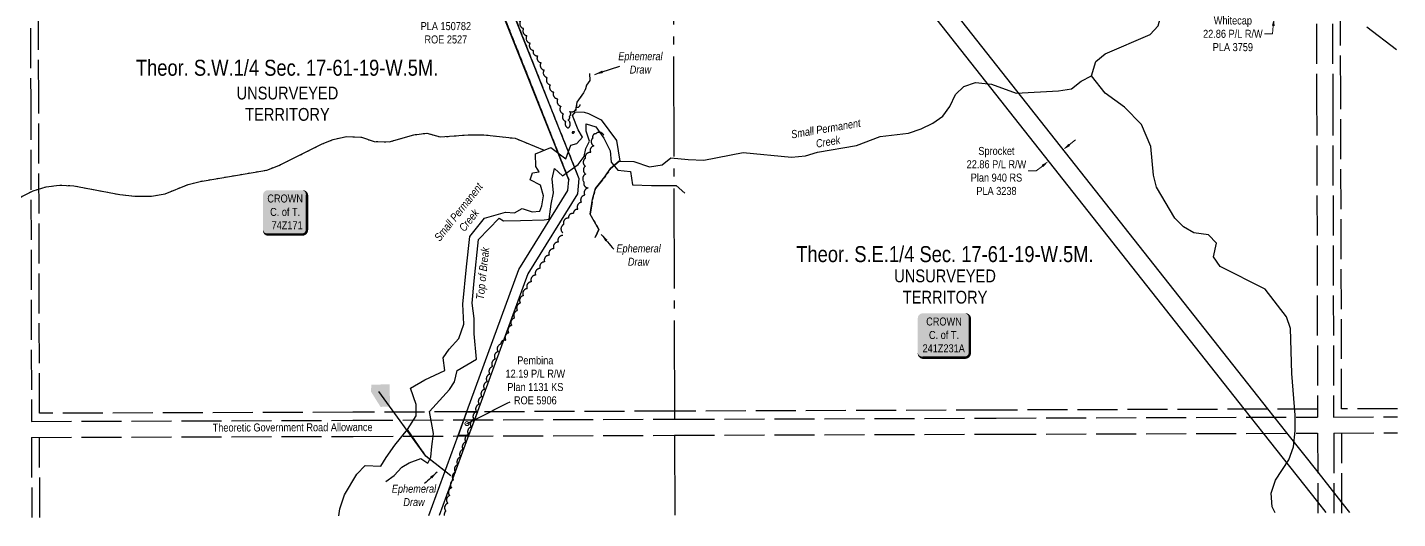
# Model space of a CAD drawing. Extents: x 507565 to 531726, y 6009554 to 6022365.
# Drawn here: x 511312 to 513024, y 6013313 to 6013927 of the extents above; entities that cross this region are included whole.
import ezdxf
from ezdxf.enums import TextEntityAlignment as Align

# ---------------------------------------------------------------- set-up
doc = ezdxf.new("R2010")
doc.units = 0
doc.header["$LTSCALE"] = 5
doc.header["$PDMODE"] = 34
doc.header["$PDSIZE"] = 0.03
for name, pattern in [('0', [1, 1, 0]), ('foc-QUARTERLINE', [33, 25, -3, 2, -3]), ('foc-TOPO-ephemeral', [6.25, 3.125, -0.625, 0.625, -0.625, 0.625, -0.625]), ('foc-UNSURVEYED', [12.5, 10, -2.5]), ('foc-WHEELTRACKS', [2, 0.4, -1.6])]:
    doc.linetypes.add(name, pattern=pattern)
doc.layers.get('Defpoints').update_dxf_attribs({"color": 9})
for name, color, linetype in [('AS-OWNER', 7, 'Continuous'), ('AS-UNDERLAY-H', 141, 'Continuous'), ('C-SYMBOL', 7, 'Continuous'), ('F-RW', 190, 'Continuous'), ('L-QSEC', 8, 'foc-QUARTERLINE'), ('L-ROAD-T', 7, 'Continuous'), ('L-UNS-T', 3, 'Continuous'), ('L-USEC', 7, 'foc-UNSURVEYED'), ('ROE', 35, 'Continuous'), ('T-BUSH', 110, '0'), ('T-CREEK', 160, 'Continuous'), ('T-DRAW', 143, 'foc-TOPO-ephemeral'), ('T-WATER', 160, 'Continuous'), ('T-WATER-P3', 160, 'foc-WHEELTRACKS'), ('T-WATER-T', 170, 'Continuous'), ('WATERCOURSE-BANKS', 144, 'Continuous')]:
    doc.layers.add(name, color=color, linetype=linetype)
doc.layers.add('F-EZE-T', color=190, linetype='Continuous', lineweight=9)
doc.layers.add('F-RW-T', color=190, linetype='Continuous', lineweight=9)
doc.styles.add('175L', font='ARIALN.TTF', dxfattribs={"height": 20})
doc.styles.add('80', font='ARIALN.TTF', dxfattribs={"height": 10})
doc.styles.add('80CG', font='ARIALN.TTF', dxfattribs={"height": 10})
doc.styles.add('80L', font='ARIALN.TTF', dxfattribs={"height": 10})
doc.styles.add('80LS', font='ARIALNI.TTF', dxfattribs={"height": 10})
doc.styles.add('foc-LtypeFont', font='ARIALN.TTF', dxfattribs={"height": 7.35})
doc.linetypes.add('foc-TOPO-flowdirection-NOLINE', pattern='A,0,[">",foc-LtypeFont,S=0.3,R=0,X=0,Y=-0.945],-20,[">",foc-LtypeFont,S=0.3,R=0,X=0,Y=-0.945],0', length=20)
doc.dimstyles.new('Compass 5 000', dxfattribs={"dimscale": 5, "dimtxt": 9, "dimasz": 2, "dimexe": 0.2, "dimexo": 0.0625, "dimgap": 0.5, "dimtad": 0, "dimtih": 1, "dimtoh": 1, "dimzin": 0, "dimdsep": 46, "dimtxsty": '80CG', "dimcen": 0.1, "dimse1": 1, "dimse2": 1, "dimclrd": 256, "dimclrt": 256, "dimaunit": 1, "dimadec": 4, "dimazin": 0, "dimtfac": 0.06, "dimtofl": 0, "dimtmove": 0, "dimatfit": 1, "dimfxl": 0.2, "dimtolj": 1, "dimtzin": 0, "dimlwd": -1, "dimarcsym": 0})

# ---------------------------------------------------------------- blocks, each defined once
blk = doc.blocks.new('*D75')
at = {"layer": 'Defpoints', "color": 0, "transparency": 16777216}
for p in [(511913.8, 6013957.1), (511911.6, 6013929.6), (511922.9, 6013934.2)]:
    blk.add_point(p, dxfattribs=at)
at = {"layer": 'F-RW-T', "transparency": 16777216}
for p, q in [((511923.1, 6013960.8), (511932.4, 6013964.5)), ((511893.2, 6013948.9), (511883.9, 6013945.2)), ((511883.9, 6013945.2), (511873.9, 6013945.2))]:
    blk.add_line(p, q, dxfattribs=at)
for points in [[(511892.6, 6013950.4), (511893.8, 6013947.3), (511902.5, 6013952.6)], [(511922.5, 6013962.3), (511923.7, 6013959.2), (511913.8, 6013957.1)]]:
    blk.add_solid(points, dxfattribs=at)
at = {"layer": 'F-RW-T', "transparency": 16777216, "insert": (511834.8, 6013945.2), "char_height": 10, "attachment_point": 5, "style": '80CG'}
blk.add_mtext('\\A1;Pembina\\P12.19 P/L R/W\\PPlan 1131 KS\\PPLA 150782\\PROE 2527', dxfattribs=at)
blk = doc.blocks.new('*U171')
h = blk.add_hatch(color=255)
edge = h.paths.add_edge_path()
edge.add_line((-21.5, -28.5), (21.5, -28.5))
edge.add_arc((21.5, -22.5), 6, 270, 360)
edge.add_line((27.5, -22.5), (27.5, 21))
edge.add_arc((21.5, 21), 6, 0, 90)
edge.add_line((21.5, 27), (-21.5, 27))
edge.add_arc((-21.5, 21), 6, 90, 180)
edge.add_line((-27.5, 21), (-27.5, -22.5))
edge.add_arc((-21.5, -22.5), 6, 180, 270)
at = {"color": 14, "flags": 128}
blk.add_lwpolyline([(-21.5, -28.5, 3, 3, 0), (21.5, -28.5, 3, 3, 0.414214), (27.5, -22.5, 3, 3, 0), (27.5, 21, 3, 0, 0.414214), (21.5, 27, 0, 0, 0), (-21.5, 27, 0, 0, 0.414214), (-27.5, 21, 0, 0, 0), (-27.5, -22.5, 0, 3, 0.414214)], format="xyseb", close=True, dxfattribs=at)
at = {"color": 14, "style": '80'}
blk.add_attdef('ENTER_TEXT_001', (-26.8, -4.9), '', height=10, dxfattribs=at)
blk = doc.blocks.new('*D246')
at = {"layer": 'Defpoints', "color": 0, "transparency": 16777216}
for p in [(512492.1, 6013918.4), (512474.2, 6013904.3), (512588.3, 6013759.8)]:
    blk.add_point(p, dxfattribs=at)
at = {"layer": 'F-RW-T', "transparency": 16777216}
for p, q in [((512614, 6013780.1), (512621.9, 6013786.3)), ((512572.6, 6013747.4), (512562.6, 6013747.4)), ((512580.4, 6013753.6), (512572.6, 6013747.4))]:
    blk.add_line(p, q, dxfattribs=at)
for points in [[(512613, 6013781.4), (512615.1, 6013778.8), (512606.2, 6013773.9)], [(512579.4, 6013754.9), (512581.4, 6013752.3), (512588.3, 6013759.8)]]:
    blk.add_solid(points, dxfattribs=at)
at = {"layer": 'F-RW-T', "transparency": 16777216, "insert": (512523, 6013747.4), "char_height": 10, "attachment_point": 5, "style": '80CG'}
blk.add_mtext('\\A1;Sprocket\\P22.86 P/L R/W\\PPlan 940 RS\\PPLA 3238', dxfattribs=at)
blk = doc.blocks.new('*U248')
h = blk.add_hatch(color=255)
edge = h.paths.add_edge_path()
edge.add_line((-26.5, -28.5), (26.5, -28.5))
edge.add_arc((26.5, -22.5), 6, 270, 360)
edge.add_line((32.5, -22.5), (32.5, 21))
edge.add_arc((26.5, 21), 6, 0, 90)
edge.add_line((26.5, 27), (-26.5, 27))
edge.add_arc((-26.5, 21), 6, 90, 180)
edge.add_line((-32.5, 21), (-32.5, -22.5))
edge.add_arc((-26.5, -22.5), 6, 180, 270)
at = {"color": 14, "flags": 128}
blk.add_lwpolyline([(-26.5, -28.5, 3, 3, 0), (26.5, -28.5, 3, 3, 0.414214), (32.5, -22.5, 3, 3, 0), (32.5, 21, 3, 0, 0.414214), (26.5, 27, 0, 0, 0), (-26.5, 27, 0, 0, 0.414214), (-32.5, 21, 0, 0, 0), (-32.5, -22.5, 0, 3, 0.414214)], format="xyseb", close=True, dxfattribs=at)
at = {"color": 14, "style": '80'}
blk.add_attdef('ENTER_TEXT_001', (-26.8, -4.9), '', height=10, dxfattribs=at)
blk = doc.blocks.new('*D255')
at = {"layer": 'Defpoints', "color": 0, "transparency": 16777216}
for p in [(512873.1, 6013961.5), (512870, 6013938.8), (512870.8, 6013938.8)]:
    blk.add_point(p, dxfattribs=at)
at = {"layer": 'F-RW-T', "transparency": 16777216}
for p, q in [((512873.3, 6013971.5), (512874.3, 6013981.5)), ((512869, 6013928.9), (512868, 6013918.9)), ((512868, 6013918.9), (512858, 6013918.9))]:
    blk.add_line(p, q, dxfattribs=at)
for points in [[(512871.6, 6013971.7), (512875, 6013971.4), (512872.3, 6013961.6)], [(512867.3, 6013929.1), (512870.7, 6013928.7), (512870, 6013938.8)]]:
    blk.add_solid(points, dxfattribs=at)
at = {"layer": 'F-RW-T', "transparency": 16777216, "insert": (512818.5, 6013918.9), "char_height": 10, "attachment_point": 5, "style": '80CG'}
blk.add_mtext('\\A1;Whitecap\\P22.86 P/L R/W\\PPLA 3759', dxfattribs=at)
blk = doc.blocks.new('*D259')
at = {"layer": 'Defpoints', "color": 0, "transparency": 16777216}
for p in [(512522.4, 6014044.1), (512521.6, 6014021.3), (512555.4, 6014020.1)]:
    blk.add_point(p, dxfattribs=at)
at = {"layer": 'F-RW-T', "transparency": 16777216}
for p, q in [((512556.5, 6014052.9), (512556.8, 6014062.9)), ((512555, 6014010.1), (512554.1, 6013983.8)), ((512554.1, 6013983.8), (512544.1, 6013983.8))]:
    blk.add_line(p, q, dxfattribs=at)
for points in [[(512554.8, 6014053), (512558.2, 6014052.9), (512556.1, 6014042.9)], [(512553.3, 6014010.2), (512556.7, 6014010.1), (512555.4, 6014020.1)]]:
    blk.add_solid(points, dxfattribs=at)
at = {"layer": 'F-RW-T', "transparency": 16777216, "insert": (512504.6, 6013983.8), "char_height": 10, "attachment_point": 5, "style": '80CG'}
blk.add_mtext('\\A1;NGTL\\P22.86 P/L R/W\\PPlan 6218 NY\\PDPL 2729', dxfattribs=at)

msp = doc.modelspace()

# ---------------------------------------------------------------- hatches: boundary and pattern name
at = {"layer": 'AS-UNDERLAY-H'}
h = msp.add_hatch(color=256, dxfattribs=at)
h.dxf.hatch_style = 1
h.paths.add_polyline_path([(511764.899, 6013461.483), (511764.477, 6013480.679), (511741.613, 6013480.061), (511741.299, 6013471.331), (511753.186, 6013452.393), (511764.586, 6013452.753)])

# ---------------------------------------------------------------- linework, layer by layer
at = {"layer": 'F-RW'}
for points in [[(511813.47, 6013316.523), (511850.127, 6013416.576), (511861.19, 6013446.772), (511926.116, 6013624.001), (511987.38, 6013722.828), (511988.574, 6013736.373), (511861.972, 6014054.263), (511852.921, 6014076.99), (511787.701, 6014240.747), (511655.585, 6014571.88), (511322.106, 6015407.356), (511291.759, 6015483.464), (511183.562, 6015754.743), (511177.178, 6015770.746), (510739.898, 6016867.077), (510529.45, 6017394.798), (510517.098, 6017425.715), (510484.411, 6017507.669), (510484.325, 6017521.896), (510659.529, 6017974.877), (511398.969, 6019888.931)], [(511134.377, 6019170.382), (510676.908, 6017986.484), (510671.417, 6017972.275), (510496.522, 6017519.66), (510496.58, 6017510.044), (510533.193, 6017418.248), (510545.519, 6017387.343), (510751.223, 6016871.563), (510839.652, 6016649.886), (511185.937, 6015781.67), (511192.32, 6015765.666), (511291.661, 6015516.598), (511322.007, 6015440.479), (511666.9, 6014576.397), (511800.801, 6014240.791), (511865.967, 6014077.167), (511875.018, 6014054.439), (512000.967, 6013738.189), (511999.266, 6013718.872), (511937.128, 6013618.64), (511874.183, 6013446.816), (511863.12, 6013416.62), (511826.463, 6013316.566)], [(511813.47, 6013316.523), (511850.127, 6013416.576), (511861.189, 6013446.772), (511926.116, 6013624.001), (511987.379, 6013722.827), (511988.573, 6013736.372), (511861.972, 6014054.263), (511852.921, 6014076.99), (511787.702, 6014240.747), (511655.585, 6014571.88), (511341.334, 6015359.169), (511291.759, 6015483.464), (511291.661, 6015516.598), (511352.65, 6015363.684), (511666.9, 6014576.397), (511800.8, 6014240.791), (511865.967, 6014077.167), (511875.018, 6014054.439), (512000.967, 6013738.189), (511999.266, 6013718.871), (511937.128, 6013618.64), (511874.183, 6013446.816), (511863.12, 6013416.62), (511826.462, 6013316.566)], [(512935.274, 6013320.256), (512924.625, 6013333.744), (512856.571, 6013419.936), (512832.823, 6013450.014), (512369.389, 6014037.701), (511961.049, 6014554.764), (512117.227, 6014719.406), (512300.538, 6014912.648), (512314.477, 6014927.348), (512350.513, 6014965.359), (512360.862, 6014976.221), (512340.82, 6014997.317), (512325.701, 6015013.229), (512319.681, 6015019.271), (512292.35, 6015046.686), (512287.42, 6015051.632), (512115.894, 6015223.702)], [(512387.324, 6014051.856), (512861.856, 6013450.112), (512885.604, 6013420.034), (512924.521, 6013370.746), (512954.787, 6013332.41), (512964.308, 6013320.352)]]:
    msp.add_lwpolyline(points, dxfattribs=at)
at = {"layer": 'F-RW', "flags": 128}
msp.add_lwpolyline([(513022.972, 6013898.811), (512986.012, 6013927.137)], dxfattribs=at)
at = {"layer": 'F-RW'}
msp.add_lwpolyline([(511863.12, 6013416.62), (511850.127, 6013416.576), (511861.19, 6013446.772), (511874.183, 6013446.816), (511863.12, 6013416.62)], close=True, dxfattribs=at)
at = {"layer": 'L-QSEC'}
for p, q in [((512116.382, 6015045.491), (512120.617, 6013436.983)), ((512120.684, 6013416.863), (512120.949, 6013316.863))]:
    msp.add_line(p, q, dxfattribs=at)
at = {"layer": 'L-USEC'}
for p, q in [((511314.949, 6014238.554), (511315.94, 6013836.411)), ((511325.98, 6013836.462), (511324.988, 6014238.604)), ((512922.078, 6014243.887), (512923.21, 6013841.76)), ((512942.198, 6014243.944), (512943.33, 6013841.816)), ((512953.369, 6013841.844), (512952.236, 6014243.969)), ((511315.94, 6013836.411), (511316.932, 6013434.308)), ((511326.946, 6013444.38), (511325.98, 6013836.462)), ((512923.21, 6013841.76), (512924.343, 6013439.658)), ((512943.33, 6013841.816), (512944.463, 6013439.707)), ((512954.473, 6013449.779), (512953.369, 6013841.844)), ((512924.313, 6013449.696), (512522.459, 6013448.359)), ((513024.314, 6013450.011), (512954.473, 6013449.779)), ((511316.932, 6013434.308), (511718.754, 6013435.645)), ((511718.743, 6013445.684), (511326.946, 6013444.38)), ((512120.605, 6013447.022), (511718.743, 6013445.684)), ((511718.754, 6013435.645), (512120.617, 6013436.983)), ((512522.459, 6013448.359), (512120.605, 6013447.022)), ((512120.617, 6013436.983), (512522.475, 6013438.32)), ((512522.475, 6013438.32), (512924.343, 6013439.658)), ((512944.463, 6013439.707), (513024.342, 6013439.973)), ((511316.982, 6013414.188), (511718.821, 6013415.526)), ((511718.821, 6013415.526), (512120.684, 6013416.863)), ((512120.684, 6013416.863), (512522.542, 6013418.2)), ((512522.542, 6013418.2), (512924.4, 6013419.538)), ((512924.399, 6013419.52), (512924.681, 6013319.539)), ((512944.519, 6013419.587), (513024.399, 6013419.853)), ((512944.519, 6013419.587), (512944.801, 6013319.606)), ((512954.84, 6013319.639), (512954.559, 6013419.62)), ((511316.982, 6013414.188), (511317.229, 6013314.197)), ((511327.268, 6013314.23), (511327.021, 6013414.222))]:
    msp.add_line(p, q, dxfattribs=at)
at = {"layer": 'ROE'}
msp.add_lwpolyline([(511863.138, 6013415.991), (511850.145, 6013415.948), (511861.208, 6013446.144), (511874.201, 6013446.187), (511863.138, 6013415.991)], close=True, dxfattribs=at)
at = {"layer": 'T-BUSH', "flags": 128}
for points in [[(511862.119, 6014055.2), (511988.574, 6013736.373)], [(511873.45, 6014059.694), (511999.905, 6013740.867)]]:
    msp.add_lwpolyline(points, dxfattribs=at)
for points in [[(511923.99, 6013944.069, 0.52056705), (511927.986, 6013934.902, 0.52056705), (511931.983, 6013925.735, 0.52056705), (511935.979, 6013916.569, 0.52056705), (511939.976, 6013907.402, 0.52056705), (511943.972, 6013898.235, 0.52056705), (511949.437, 6013891.413, 0.52056705), (511953.699, 6013882.849, 0.52056705), (511957.533, 6013873.614, 0.52056705), (511961.37, 6013864.379, 0.52056705), (511965.207, 6013855.145, 0.52056705), (511969.448, 6013846.117, 0.52056705), (511974.704, 6013837.61, 0.52056705), (511978.576, 6013828.462, 0.52056705), (511981.662, 6013818.95, 0.52056705), (511984.751, 6013809.439, 0.52056705), (511987.916, 6013801.22, 0.52056705), (511987.54, 6013811.213, 0.52056705), (511989.073, 6013815.768, 0.52056705), (511989.693, 6013821.636, 0.52056705), (511997.893, 6013827.36, 0.52056705), (512002.67, 6013830.585, 0.52056705)], [(512032.212, 6013792.175, 0.52056705), (512022.389, 6013794.049, 0.52056705), (512018.409, 6013788.65, 0.52056705), (512019.81, 6013778.749, 0.52056705), (512015.913, 6013770.533, 0.52056705), (512009.049, 6013763.261, 0.52056705), (512009.05, 6013753.456, 0.52056705), (512009.546, 6013743.468, 0.52056705), (512007.524, 6013733.691, 0.52056705), (512012.784, 6013726.233, 0.52056705), (512008.435, 6013717.228, 0.52056705), (512004.085, 6013708.224, 0.52056705), (511999.736, 6013699.219, 0.52056705), (511994.436, 6013694.229, 0.52056705), (511988.085, 6013688.546, 0.52056705), (511982.038, 6013680.581, 0.52056705), (511980.91, 6013670.068, 0.52056705)], [(511980.871, 6013666.729, 0.52056705), (511975.209, 6013658.487, 0.52056705), (511969.546, 6013650.244, 0.52056705), (511963.884, 6013642.002, 0.52056705), (511958.221, 6013633.76, 0.52056705), (511952.558, 6013625.518, 0.52056705), (511946.917, 6013617.262, 0.52056705), (511941.634, 6013608.771, 0.52056705), (511936.351, 6013600.281, 0.52056705), (511931.624, 6013591.511, 0.52056705), (511927.98, 6013582.198, 0.52056705), (511924.336, 6013572.886, 0.52056705), (511920.692, 6013563.574, 0.52056705), (511917.047, 6013554.262, 0.52056705), (511913.403, 6013544.949, 0.52056705), (511909.759, 6013535.637, 0.52056705), (511903.494, 6013530.898, 0.52056705), (511900.058, 6013521.507, 0.52056705), (511896.622, 6013512.116, 0.52056705), (511893.186, 6013502.725, 0.52056705), (511889.831, 6013493.304, 0.52056705), (511886.496, 6013483.876, 0.52056705), (511883.162, 6013474.449, 0.52056705), (511879.828, 6013465.021, 0.52056705), (511876.494, 6013455.593, 0.52056705), (511873.159, 6013446.165, 0.52056705), (511869.825, 6013436.738, 0.52056705), (511866.491, 6013427.31, 0.52056705), (511863.157, 6013417.882, 0.52056705), (511859.823, 6013408.454, 0.52056705), (511856.488, 6013399.027, 0.52056705), (511853.154, 6013389.599, 0.52056705), (511849.82, 6013380.171, 0.52056705), (511846.754, 6013370.663, 0.52056705), (511844.35, 6013360.956, 0.52056705), (511841.947, 6013351.249, 0.52056705), (511839.543, 6013341.542, 0.52056705), (511837.14, 6013331.835, 0.52056705), (511834.736, 6013322.129, 0.26128278), (511832.825, 6013316.587, 0.26128278)], [(511980.877, 6013666.717, 0.52056705), (511975.215, 6013658.475, 0.52056705), (511969.552, 6013650.233, 0.52056705), (511963.889, 6013641.991, 0.52056705), (511958.226, 6013633.748, 0.52056705), (511952.563, 6013625.506, 0.52056705), (511946.922, 6013617.25, 0.52056705), (511941.639, 6013608.76, 0.52056705), (511936.356, 6013600.269, 0.52056705), (511931.63, 6013591.499, 0.52056705), (511927.986, 6013582.187, 0.52056705), (511924.342, 6013572.874, 0.52056705), (511920.697, 6013563.562, 0.52056705), (511917.053, 6013554.25, 0.52056705), (511913.408, 6013544.938, 0.52056705), (511909.764, 6013535.625, 0.52056705), (511903.5, 6013530.887, 0.52056705), (511900.063, 6013521.496, 0.52056705), (511896.627, 6013512.105, 0.52056705), (511893.191, 6013502.714, 0.52056705), (511889.836, 6013493.294, 0.52056705), (511886.502, 6013483.866, 0.52056705), (511883.168, 6013474.438, 0.52056705), (511879.834, 6013465.01, 0.52056705), (511876.499, 6013455.582, 0.52056705), (511873.165, 6013446.155, 0.52056705), (511869.831, 6013436.727, 0.52056705), (511866.497, 6013427.299, 0.52056705), (511863.163, 6013417.871, 0.52056705), (511859.828, 6013408.443, 0.52056705), (511856.494, 6013399.016, 0.52056705), (511853.16, 6013389.588, 0.52056705), (511849.826, 6013380.16, 0.52056705), (511846.76, 6013370.652, 0.52056705), (511844.356, 6013360.945, 0.52056705), (511841.952, 6013351.238, 0.52056705), (511839.549, 6013341.531, 0.52056705), (511837.145, 6013331.825, 0.52056705), (511834.741, 6013322.118, 0.2607957), (511832.828, 6013316.587, 0.2607957)]]:
    msp.add_lwpolyline(points, format="xyb", dxfattribs=at)
msp.add_lwpolyline([(511995.512, 6013796.155, 0.52056705), (511992.514, 6013795.093, 0.52056705)], format="xyb", close=True, dxfattribs=at)
at = {"layer": 'T-CREEK', "linetype": 'foc-TOPO-flowdirection-NOLINE', "flags": 128}
for points in [[(512641.968, 6013866.599), (512647.241, 6013884.358), (512658.779, 6013893.923), (512715.048, 6013918.187), (512725.071, 6013929.034), (512734.317, 6013963.223), (512755.306, 6013982.663), (512771.903, 6013985.561), (512811.806, 6013982.792), (512820.868, 6013993.003), (512816.485, 6014007.869), (512809.579, 6014020.791), (512805.724, 6014036.151), (512813.911, 6014071.339), (512819.239, 6014087.556), (512832.205, 6014116.886), (512845.752, 6014123.375), (512860.864, 6014127.854), (512873.153, 6014136.387), (512881.685, 6014148.756), (512886.013, 6014166.57), (512890.041, 6014206.415), (512894.459, 6014223.256), (512901.123, 6014239.593), (512908.904, 6014253.598), (512925.783, 6014280.223), (512935.639, 6014292.592), (512946.295, 6014303.021), (512959.42, 6014310.876), (512974.709, 6014315.941), (512991.576, 6014318.453), (513009.908, 6014318.542), (513021.798, 6014315.452)], [(512871.213, 6013320.043), (512867.665, 6013327.208), (512866.498, 6013344.313), (512871.767, 6013360.535), (512888.369, 6013386.1), (512894.107, 6013402.218), (512896.357, 6013422.391), (512896.49, 6013441.851), (512892.233, 6013494.08), (512890.354, 6013550.556), (512885.523, 6013565.1), (512859.039, 6013599.569), (512802.782, 6013628.053), (512794.454, 6013639.96), (512798.232, 6013657.04), (512788.217, 6013667.652), (512769.674, 6013669.874), (512756.607, 6013677.387), (512746.135, 6013688.222), (512723.257, 6013727.186), (512719.316, 6013742.253), (512716.041, 6013777.997), (512704.326, 6013805.704), (512682.866, 6013827.058), (512658.831, 6013844.547), (512641.968, 6013866.599)]]:
    msp.add_lwpolyline(points, dxfattribs=at)
at = {"layer": 'T-CREEK'}
for points in [[(512641.968, 6013866.599), (512647.241, 6013884.358), (512658.779, 6013893.923), (512715.048, 6013918.187), (512725.071, 6013929.034)], [(512871.213, 6013320.043), (512867.665, 6013327.208), (512866.498, 6013344.313), (512871.767, 6013360.535), (512888.369, 6013386.1), (512894.107, 6013402.218), (512896.357, 6013422.391), (512896.49, 6013441.851), (512892.233, 6013494.08), (512890.354, 6013550.556), (512885.523, 6013565.1), (512859.039, 6013599.569), (512802.782, 6013628.053), (512794.454, 6013639.96), (512798.232, 6013657.04), (512788.217, 6013667.652), (512769.674, 6013669.874), (512756.607, 6013677.387), (512746.135, 6013688.222), (512723.257, 6013727.186), (512719.316, 6013742.253), (512716.041, 6013777.997), (512704.326, 6013805.704), (512682.866, 6013827.058), (512658.831, 6013844.547), (512641.968, 6013866.599)]]:
    msp.add_lwpolyline(points, dxfattribs=at)
at = {"layer": 'T-DRAW', "flags": 128}
for points in [[(512014.53, 6013869.138), (512014.875, 6013860.509), (512010.68, 6013854.898), (512009.382, 6013850.26), (512006.913, 6013845.035), (511998.655, 6013833.618), (511996.999, 6013822.519)], [(512051.238, 6013759.659), (512040.784, 6013750.431), (512033.619, 6013740.241), (512021.737, 6013725.31), (512018.129, 6013712.128), (512015.197, 6013693.264), (512026.016, 6013674.374), (512021.419, 6013664.392)], [(511841.213, 6013366.036), (511809.779, 6013390.8), (511786.75, 6013424.286)]]:
    msp.add_lwpolyline(points, dxfattribs=at)
at = {"layer": 'T-DRAW', "linetype": 'foc-TOPO-flowdirection-NOLINE', "flags": 128}
for points in [[(512014.53, 6013869.138), (512014.875, 6013860.509), (512010.68, 6013854.898), (512009.382, 6013850.26), (512006.913, 6013845.035), (511998.655, 6013833.618), (511996.999, 6013822.519)], [(512021.419, 6013664.392), (512026.016, 6013674.374), (512015.197, 6013693.264), (512018.129, 6013712.128), (512021.737, 6013725.31), (512033.619, 6013740.241), (512040.784, 6013750.431), (512051.238, 6013759.659)]]:
    msp.add_lwpolyline(points, dxfattribs=at)
at = {"layer": 'T-WATER'}
msp.add_lwpolyline([(511700.937, 6013316.148), (511702.166, 6013324.716), (511708.209, 6013342.193), (511723.642, 6013368.164), (511733.792, 6013379.062), (511753.569, 6013378.289), (511760.017, 6013388.919), (511771.076, 6013404.636), (511786.75, 6013424.286), (511797.81, 6013441.379), (511797.775, 6013455.192), (511790.602, 6013475.695), (511808.375, 6013486.396), (511833.69, 6013497.708), (511831.275, 6013513.883), (511838.763, 6013524.557), (511850.99, 6013538.007), (511857.417, 6013555.642), (511856.057, 6013581.029), (511860.684, 6013627.608), (511864.867, 6013665.596), (511883.002, 6013688.532), (511909.486, 6013695.845), (511920.462, 6013694.962), (511930.05, 6013700.461), (511942.635, 6013696.16), (511952.463, 6013697.326), (511954.961, 6013703.719), (511956.779, 6013716.311), (511953.087, 6013729.759), (511940.02, 6013736.311), (511943.104, 6013744.973), (511951.385, 6013746.415), (511947.464, 6013753.054), (511946.889, 6013769.029), (511965.935, 6013776.622), (511984.918, 6013762.446), (511991.066, 6013779.565), (511998.357, 6013781.778), (512005.412, 6013789.865), (512000.334, 6013798.93), (511993.104, 6013816.82), (511996.873, 6013821.356), (512007.649, 6013820.818), (512012.946, 6013819.135), (512028.885, 6013811.224), (512047.985, 6013785.523), (512052.224, 6013759.522), (512069.953, 6013759.308), (512089.317, 6013752.417), (512105.224, 6013754.979), (512115.94, 6013763.648), (512137.493, 6013761.666), (512157.138, 6013760.91), (512206.366, 6013770.619), (512266.976, 6013764.891), (512284.213, 6013766.162), (512299.279, 6013770.768), (512348.023, 6013779.135), (512377.573, 6013790.562), (512413.143, 6013794.577), (512429.013, 6013800.072), (512443.415, 6013807.332), (512455.898, 6013816.027), (512464.759, 6013828.005), (512471.847, 6013843.037), (512482.155, 6013853.016), (512496.884, 6013857.89), (512516.741, 6013856.153), (512547.724, 6013844.786), (512600.555, 6013847.717), (512616.879, 6013850.218), (512628.778, 6013859.811), (512641.968, 6013866.599)], dxfattribs=at)
at = {"layer": 'T-WATER', "linetype": 'foc-TOPO-flowdirection-NOLINE', "flags": 128}
msp.add_lwpolyline([(511700.937, 6013316.148), (511702.166, 6013324.716), (511708.209, 6013342.193), (511723.642, 6013368.164), (511733.792, 6013379.062), (511753.569, 6013378.289), (511760.017, 6013388.919), (511771.076, 6013404.636), (511786.75, 6013424.286), (511797.81, 6013441.379), (511797.775, 6013455.192), (511790.602, 6013475.695), (511808.375, 6013486.396), (511833.69, 6013497.708), (511831.275, 6013513.883), (511838.763, 6013524.557), (511850.99, 6013538.007), (511857.417, 6013555.642), (511856.057, 6013581.029), (511860.684, 6013627.608), (511864.867, 6013665.596), (511883.002, 6013688.532), (511909.486, 6013695.845), (511920.462, 6013694.962), (511930.05, 6013700.461), (511942.635, 6013696.16), (511952.463, 6013697.326), (511954.961, 6013703.719), (511956.779, 6013716.311), (511953.087, 6013729.759), (511940.02, 6013736.311), (511943.104, 6013744.973), (511951.385, 6013746.415), (511947.464, 6013753.054), (511946.889, 6013769.029), (511965.935, 6013776.622), (511984.918, 6013762.446), (511991.066, 6013779.565), (511998.357, 6013781.778), (512005.412, 6013789.865), (512000.334, 6013798.93), (511993.104, 6013816.82), (511996.873, 6013821.356), (512007.649, 6013820.818), (512012.946, 6013819.135), (512028.885, 6013811.224), (512047.985, 6013785.523), (512052.224, 6013759.522), (512069.953, 6013759.308), (512089.317, 6013752.417), (512105.224, 6013754.979), (512115.94, 6013763.648), (512137.493, 6013761.666), (512157.138, 6013760.91), (512206.366, 6013770.619), (512266.976, 6013764.891), (512284.213, 6013766.162), (512299.279, 6013770.768), (512348.023, 6013779.135), (512377.573, 6013790.562), (512413.143, 6013794.577), (512429.013, 6013800.072), (512443.415, 6013807.332), (512455.898, 6013816.027), (512464.759, 6013828.005), (512471.847, 6013843.037), (512482.155, 6013853.016), (512496.884, 6013857.89), (512516.741, 6013856.153), (512547.724, 6013844.786), (512600.555, 6013847.717), (512616.879, 6013850.218), (512628.778, 6013859.811), (512641.968, 6013866.599)], dxfattribs=at)
at = {"layer": 'T-WATER', "color": 146, "linetype": 'foc-TOPO-flowdirection-NOLINE', "flags": 128}
for points in [[(511841.213, 6013366.036), (511809.779, 6013390.8), (511751.193, 6013471.605)], [(511841.213, 6013366.036), (511809.779, 6013390.8), (511786.75, 6013424.286)], [(511841.213, 6013366.036), (511809.779, 6013390.8), (511786.75, 6013424.286)], [(511841.213, 6013366.036), (511809.779, 6013390.8), (511786.75, 6013424.286)]]:
    msp.add_lwpolyline(points, dxfattribs=at)
at = {"layer": 'T-WATER-P3', "flags": 128}
msp.add_lwpolyline([(510645.558, 6013312.649), (510643.134, 6013318.795), (510628.541, 6013343.386), (510622.356, 6013356.968), (510614.554, 6013390.649), (510614.834, 6013409.735), (510618.888, 6013427.874), (510624.959, 6013442.997), (510634.542, 6013454.307), (510649.919, 6013458.339), (510669.041, 6013457.813), (510703.495, 6013463.492), (510744.815, 6013481.752), (510761.506, 6013485.002), (510775.627, 6013490.475), (510816.045, 6013511.411), (510844.365, 6013522.591), (510860.443, 6013525.716), (510879.49, 6013525.017), (510897.387, 6013520.925), (510928.358, 6013509.44), (510946.472, 6013505.087), (510984.41, 6013499.301), (511002.151, 6013501.492), (511017.614, 6013506.482), (511045.827, 6013517.13), (511059.153, 6013524.484), (511081.987, 6013544.299), (511090.815, 6013556.581), (511097.142, 6013570.537), (511108.17, 6013602.453), (511115.938, 6013614.349), (511127.779, 6013624.61), (511142.958, 6013628.481), (511162.908, 6013627.759), (511208.818, 6013643.436), (511223.166, 6013650.094), (511234.507, 6013658.171), (511279.2, 6013699.036), (511304.753, 6013715.59), (511319.013, 6013722.618), (511335.08, 6013727.614), (511351.479, 6013729.626), (511369.976, 6013728.854), (511427.285, 6013717.939), (511446.201, 6013715.804), (511466.754, 6013715.751), (511484.164, 6013718.938), (511512.594, 6013730.651), (511527.769, 6013734.462), (511610.919, 6013748.634), (511626.143, 6013754.31), (511680.419, 6013781.165), (511694.017, 6013786.866), (511710.568, 6013790.551), (511729.229, 6013789.586), (511745.135, 6013784.166), (511763.916, 6013783.853), (511794.609, 6013792.588), (511810.845, 6013794.795), (511827.767, 6013789.947), (511862.86, 6013792.678), (511882.146, 6013792.619), (511921.366, 6013788.345), (511957.902, 6013773.42)], dxfattribs=at)
at = {"layer": 'T-WATER-P3', "linetype": 'foc-TOPO-flowdirection-NOLINE', "flags": 128}
msp.add_lwpolyline([(510645.558, 6013312.649), (510643.134, 6013318.795), (510628.541, 6013343.386), (510622.356, 6013356.968), (510614.554, 6013390.649), (510614.834, 6013409.735), (510618.888, 6013427.874), (510624.959, 6013442.997), (510634.542, 6013454.307), (510649.919, 6013458.339), (510669.041, 6013457.813), (510703.495, 6013463.492), (510744.815, 6013481.752), (510761.506, 6013485.002), (510775.627, 6013490.475), (510816.045, 6013511.411), (510844.365, 6013522.591), (510860.443, 6013525.716), (510879.49, 6013525.017), (510897.387, 6013520.925), (510928.358, 6013509.44), (510946.472, 6013505.087), (510984.41, 6013499.301), (511002.151, 6013501.492), (511017.614, 6013506.482), (511045.827, 6013517.13), (511059.153, 6013524.484), (511081.987, 6013544.299), (511090.815, 6013556.581), (511097.142, 6013570.537), (511108.17, 6013602.453), (511115.938, 6013614.349), (511127.779, 6013624.61), (511142.958, 6013628.481), (511162.908, 6013627.759), (511208.818, 6013643.436), (511223.166, 6013650.094), (511234.507, 6013658.171), (511279.2, 6013699.036), (511304.753, 6013715.59), (511319.013, 6013722.618), (511335.08, 6013727.614), (511351.479, 6013729.626), (511369.976, 6013728.854), (511427.285, 6013717.939), (511446.201, 6013715.804), (511466.754, 6013715.751), (511484.164, 6013718.938), (511512.594, 6013730.651), (511527.769, 6013734.462), (511610.919, 6013748.634), (511626.143, 6013754.31), (511680.419, 6013781.165), (511694.017, 6013786.866), (511710.568, 6013790.551), (511729.229, 6013789.586), (511745.135, 6013784.166), (511763.916, 6013783.853), (511794.609, 6013792.588), (511810.845, 6013794.795), (511827.767, 6013789.947), (511862.86, 6013792.678), (511882.146, 6013792.619), (511921.366, 6013788.345), (511957.902, 6013773.42)], dxfattribs=at)
at = {"layer": 'WATERCOURSE-BANKS'}
msp.add_lwpolyline([(511759.86, 6013358.856), (511770.389, 6013366.389), (511779.786, 6013377.102), (511788.945, 6013382.428), (511803.359, 6013388.026), (511812.225, 6013382.115), (511816.234, 6013389.499), (511817.202, 6013402.953), (511818.109, 6013409.166), (511819.431, 6013419.116), (511814.546, 6013446.625), (511839.34, 6013474.056), (511845.61, 6013483.599), (511848.756, 6013497.872), (511873.244, 6013512.01), (511870.394, 6013543.575), (511870.344, 6013562.912), (511867.633, 6013582.109), (511870.33, 6013610.135), (511875.734, 6013661.847), (511901.415, 6013688.207), (511906.953, 6013685.013), (511927.954, 6013685.5), (511957.764, 6013686.199), (511963.781, 6013687.047), (511966.41, 6013706.071), (511969.574, 6013720.221), (511967.7, 6013737.551), (511970.478, 6013750.685), (511980.47, 6013741.161), (512000.257, 6013755.449), (512007.546, 6013765.504), (512009.658, 6013775.445), (512014.207, 6013784.58), (512010.287, 6013797.343), (512010.035, 6013806.238), (512022.161, 6013802.62), (512032.485, 6013788.505), (512040.071, 6013772.559), (512041.48, 6013758.421), (512049.736, 6013748.407), (512065.515, 6013746.852), (512068.305, 6013730.271), (512091.799, 6013729.325), (512122.617, 6013729.154), (512133.504, 6013719.606)], dxfattribs=at)

# ---------------------------------------------------------------- block references
at = {"layer": 'AS-OWNER', "color": 3}
ref = msp.add_blockref('*U171', (511633.747, 6013696.348), dxfattribs=dict(at, xscale=0.9994679999999895, yscale=0.9994679999999895, zscale=0.9994679999999895))
ref.add_attrib('ENTER_TEXT_001', 'CROWN', (511611.699, 6013708.028), dxfattribs={"layer": '0', "color": 14, "height": 9.9947, "style": '80'})
ref.add_attrib('ENTER_TEXT_002', 'C. of T.', (511615.193, 6013691.193), dxfattribs={"layer": '0', "color": 14, "height": 9.9947, "style": '80'})
ref.add_attrib('ENTER_TEXT_003', ' 74Z171', (511613.799, 6013674.495), dxfattribs={"layer": '0', "color": 14, "height": 9.9947, "style": '80'})
ref = msp.add_blockref('*U248', (512457.226, 6013542.396), dxfattribs=dict(at, xscale=0.9994679999999895, yscale=0.9994679999999895, zscale=0.9994679999999895))
ref.add_attrib('ENTER_TEXT_001', 'CROWN', (512435.178, 6013554.162), dxfattribs={"layer": '0', "color": 14, "height": 9.9947, "style": '80'})
ref.add_attrib('ENTER_TEXT_002', 'C. of T.', (512438.672, 6013537.327), dxfattribs={"layer": '0', "color": 14, "height": 9.9947, "style": '80'})
ref.add_attrib('ENTER_TEXT_003', '241Z231A', (512430.634, 6013520.628), dxfattribs={"layer": '0', "color": 14, "height": 9.9947, "style": '80'})

# ---------------------------------------------------------------- texts
at = {"layer": 'C-SYMBOL', "color": 3, "style": '175L'}
for s, p in [('Theor. S.W.1/4 Sec. 17-61-19-W.5M.', (511636.372, 6013860.545)), ('Theor. S.E.1/4 Sec. 17-61-19-W.5M.', (512458.595, 6013627.451))]:
    msp.add_text(s, height=19.98936, dxfattribs=at).set_placement(p, align=Align.BOTTOM_CENTER)
at = {"layer": 'F-EZE-T', "insert": (511946.634, 6013485.513), "char_height": 9.99468, "width": 74.46009, "attachment_point": 5, "style": '80CG'}
msp.add_mtext('\\A1;Pembina\\P12.19 P/L R/W\\PPlan 1131 KS\\PROE 5906', dxfattribs=at)
at = {"layer": 'L-ROAD-T', "style": '80L'}
msp.add_text('Theoretic Government Road Allowance', height=9.99468, rotation=0.19067, dxfattribs=at).set_placement((511643.314, 6013426.783), align=Align.MIDDLE_CENTER)
at = {"layer": 'L-UNS-T', "color": 3, "char_height": 15.99149, "attachment_point": 5, "style": '80L'}
for insert in [(511636.772, 6013831.404), (512458.764, 6013602.798)]:
    msp.add_mtext_dynamic_manual_height_columns('UNSURVEYED TERRITORY', width=126.41375, gutter_width=47.5, heights=[0], dxfattribs=dict(at, insert=insert))
at = {"layer": 'T-WATER-T', "char_height": 10, "width": 38.14229, "attachment_point": 2, "style": '80LS'}
for insert in [(512078.002, 6013895.925), (512075.677, 6013655.55)]:
    msp.add_mtext('Ephemeral Draw', dxfattribs=dict(at, insert=insert))
at = {"layer": 'T-WATER-T', "char_height": 9.99454, "attachment_point": 1, "style": '80L'}
for insert, rotation in [((512265.12, 6013797.823), 9.740318), ((511819.141, 6013664.451), 51.665777)]:
    msp.add_mtext_dynamic_manual_height_columns('\\pi0.45562;{\\fArial Narrow|b0|i1|c0|p34;Small Permanent\\P\\pi29.127;Creek}', width=88.36009, gutter_width=45.025, heights=[0], dxfattribs=dict(at, insert=insert, rotation=rotation))
at = {"layer": 'T-WATER-T', "insert": (511794.959, 6013355.018), "char_height": 10, "width": 38.14229, "attachment_point": 2, "rotation": 0.190671, "style": '80LS'}
msp.add_mtext('Ephemeral Draw', dxfattribs=at)
at = {"layer": 'WATERCOURSE-BANKS', "insert": (511875.766, 6013619.731), "char_height": 10, "width": 66.30055, "attachment_point": 2, "rotation": 84.03407, "style": '80LS'}
msp.add_mtext('Top of Break', dxfattribs=at)

# ---------------------------------------------------------------- dimensions: what is measured, and where the dimension line sits
at = {"layer": 'F-RW-T'}
for base, p1, p2, angle, text, picture, middle in [((512555.351, 6014020.116), (512522.403, 6014044.115), (512521.614, 6014021.281), 268.02181, 'NGTL\\P22.86 P/L R/W\\PPlan 6218 NY\\PDPL 2729', '*D259', (512504.558, 6013983.818)), ((511913.792, 6013957.082), (511911.601, 6013929.646), (511922.922, 6013934.155), 21.715287, 'Pembina\\P12.19 P/L R/W\\PPlan 1131 KS\\PPLA 150782\\PROE 2527', '*D75', (511834.804, 6013945.173)), ((512588.262, 6013759.768), (512492.114, 6013918.415), (512474.183, 6013904.257), 218.292274, 'Sprocket\\P22.86 P/L R/W\\PPlan 940 RS\\PPLA 3238', '*D246', (512523.025, 6013747.374))]:
    dim = msp.add_linear_dim(base=base, p1=p1, p2=p2, angle=angle, text=text, dimstyle='Compass 5 000', dxfattribs=at)
    dim.commit()
    dim.dimension.update_dxf_attribs({"geometry": picture, "text_midpoint": middle, "dimtype": 161})
dim = msp.add_aligned_dim(p1=(512873.116, 6013961.498), p2=(512870.821, 6013938.765), distance=-0.822, text='Whitecap\\P22.86 P/L R/W\\PPLA 3759', dimstyle='Compass 5 000', dxfattribs=at)
dim.commit()
dim.dimension.update_dxf_attribs({"geometry": '*D255', "text_midpoint": (512818.455, 6013918.949)})

# ---------------------------------------------------------------- leaders
at = {"layer": 'F-EZE-T', "path_type": 1}
msp.add_leader([(511861.229, 6013431.531), (511915.01, 6013458.687)], dimstyle='Compass 5 000', override={"dimasz": 1, "dimldrblk": 'DotBlank'}, dxfattribs=at)
at = {"layer": 'T-WATER-T', "path_type": 1}
for points in [[(512021.151, 6013868.245), (512052.29, 6013878.619)], [(512029.136, 6013667.981), (512044.675, 6013649.582)], [(511823.83, 6013370.649), (511808.164, 6013356.448)]]:
    msp.add_leader(points, dimstyle='Compass 5 000', override={"dimgap": 0.5, "dimtad": 0}, dxfattribs=at)

doc.saveas('drawing.dxf')
